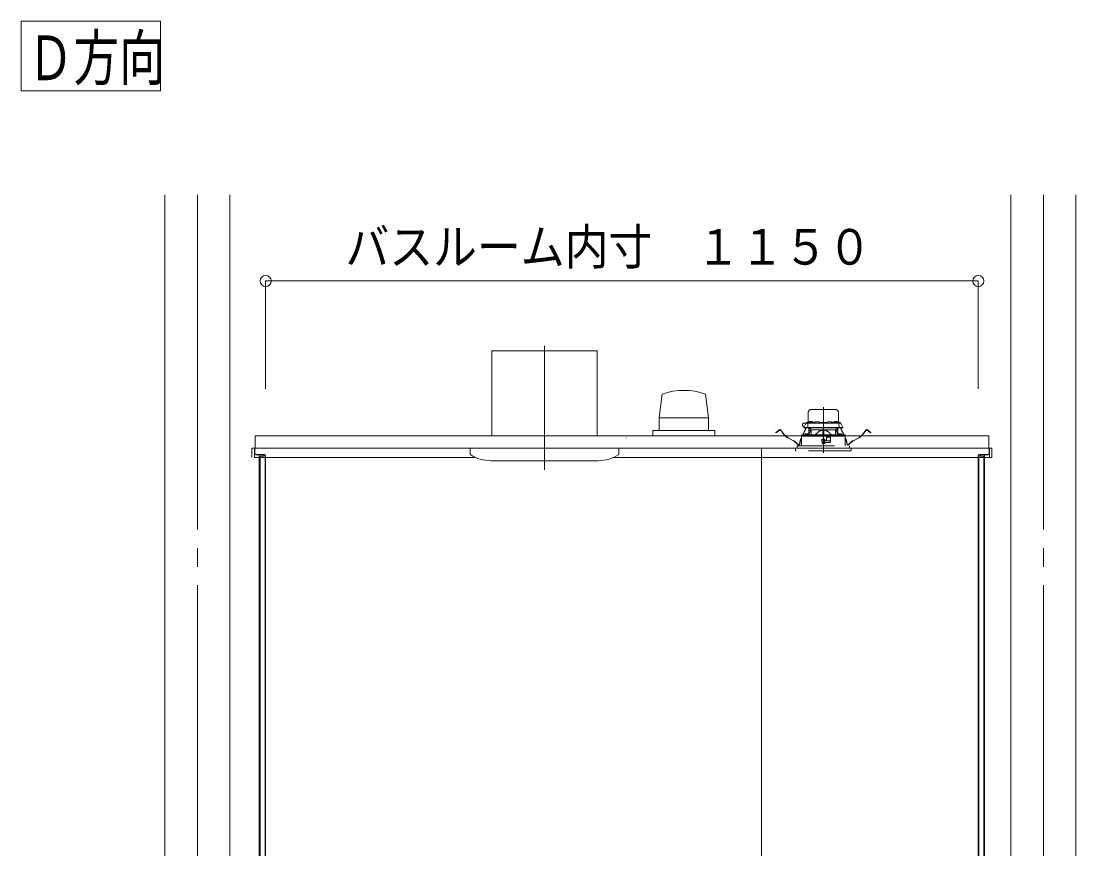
# Model space of a CAD drawing. Units: millimetres on the paper. Extents: x -305 to 305, y -152 to 152.
# Drawn here: x -139.7 to -83, y -46.2 to -1.7 of the extents above; entities that cross this region are included whole.
import ezdxf
from ezdxf.enums import TextEntityAlignment as Align

# ---------------------------------------------------------------- set-up
doc = ezdxf.new("R2010")
doc.units = ezdxf.units.MM
doc.linetypes.add('DASHED2', pattern=[3, 2, -1])
doc.linetypes.add('LONG_CHAIN', pattern=[21, 18, -1, 1, -1])
doc.layers.add('0-0_0', color=7, linetype='Continuous', lineweight=9)
doc.layers.add('0-1_VIEW0001', color=7, linetype='Continuous', lineweight=9)
doc.styles.add('ＭＳ ゴシック', font='')
doc.styles.get('ＭＳ ゴシック').set_extended_font_data('MS Gothic')

# ---------------------------------------------------------------- blocks, each defined once
blk = doc.blocks.new('_ORIGIN')
at = {"layer": '0-0_0'}
blk.add_line((0, 0), (-1, 0), dxfattribs=at)
blk.add_circle((0, 0), 0.5, dxfattribs=at)

msp = doc.modelspace()

# ---------------------------------------------------------------- linework, layer by layer
at = {"layer": '0-0_0'}
for p, q in [((-126.591, -21.48), (-126.591, -15.687)), ((-125.991, -15.687), (-88.858, -15.687)), ((-88.258, -21.48), (-88.258, -15.687))]:
    msp.add_line(p, q, dxfattribs=at)
at = {"layer": '0-1_VIEW0001'}
for p, q in [((-139.743, -5.461), (-139.743, -1.711)), ((-139.743, -1.711), (-132.243, -1.711)), ((-132.243, -5.461), (-132.243, -1.711)), ((-139.743, -5.461), (-132.243, -5.461)), ((-132.008, -11.053), (-132.008, -96.553)), ((-128.508, -11.053), (-128.508, -96.553)), ((-86.508, -11.053), (-86.508, -96.553)), ((-83.008, -11.053), (-83.008, -96.553)), ((-114.425, -19.453), (-114.425, -24.02)), ((-114.425, -19.453), (-108.758, -19.453)), ((-108.758, -19.453), (-108.758, -24.02)), ((-105.259, -21.771), (-105.417, -23.054)), ((-102.925, -21.77), (-102.767, -23.054)), ((-102.766, -23.054), (-105.416, -23.054)), ((-105.416, -23.054), (-105.416, -23.72)), ((-102.766, -23.054), (-102.766, -23.72)), ((-105.758, -23.72), (-105.758, -24.02)), ((-102.425, -23.72), (-105.758, -23.72)), ((-102.425, -23.72), (-102.425, -24.02)), ((-127.158, -24.02), (-87.691, -24.02)), ((-127.158, -24.687), (-127.158, -24.02)), ((-87.691, -24.687), (-87.691, -24.02)), ((-127.325, -24.687), (-127.325, -25.187)), ((-127.325, -24.687), (-87.525, -24.687)), ((-127.191, -24.687), (-127.191, -24.977)), ((-87.681, -24.687), (-127.191, -24.687)), ((-127.191, -24.687), (-127.191, -25.187)), ((-127.168, -24.687), (-127.168, -24.977)), ((-115.591, -24.984), (-115.591, -24.687)), ((-107.591, -24.984), (-107.591, -24.687)), ((-99.925, -24.687), (-99.925, -76.953)), ((-98.391, -24.687), (-98.591, -24.687)), ((-98.391, -24.687), (-98.591, -24.687)), ((-98.391, -24.687), (-98.591, -24.687)), ((-87.681, -24.687), (-87.658, -24.687)), ((-87.681, -24.687), (-87.681, -24.977)), ((-87.658, -24.687), (-87.658, -24.977)), ((-87.658, -24.687), (-87.658, -25.187)), ((-87.525, -24.687), (-87.525, -25.187)), ((-127.191, -25.187), (-115.285, -25.187)), ((-126.658, -25.02), (-127.125, -25.02)), ((-126.658, -25.02), (-127.125, -25.02)), ((-126.607, -25.044), (-127.125, -25.044)), ((-126.607, -25.044), (-127.125, -25.044)), ((-126.931, -25.044), (-126.931, -89.287)), ((-126.691, -25.103), (-126.891, -25.103)), ((-126.891, -25.103), (-126.891, -89.52)), ((-126.691, -25.103), (-126.891, -25.103)), ((-126.691, -25.044), (-126.691, -25.103)), ((-126.691, -25.044), (-126.691, -25.103)), ((-126.615, -25.087), (-126.615, -90.553)), ((-126.591, -25.087), (-126.591, -90.553)), ((-108.71, -25.353), (-114.486, -25.353)), ((-107.898, -25.187), (-87.525, -25.187)), ((-88.258, -25.087), (-88.258, -90.62)), ((-88.242, -25.044), (-87.725, -25.044)), ((-88.235, -25.087), (-88.235, -90.553)), ((-88.191, -25.02), (-87.725, -25.02)), ((-88.158, -25.044), (-88.158, -25.103)), ((-88.158, -25.103), (-87.958, -25.103)), ((-87.958, -25.103), (-87.958, -89.52)), ((-87.918, -25.044), (-87.918, -89.353))]:
    msp.add_line(p, q, dxfattribs=at)
at = {"layer": '0-1_VIEW0001', "linetype": 'LONG_CHAIN'}
for p, q in [((-130.258, -11.053), (-130.258, -106.887)), ((-84.758, -11.053), (-84.758, -106.887)), ((-111.591, -19.184), (-111.591, -25.848)), ((-96.591, -22.475), (-96.591, -24.936))]:
    msp.add_line(p, q, dxfattribs=at)
at = {"layer": '0-1_VIEW0001', "linetype": 'DASHED2'}
for p, q in [((-97.238, -22.6), (-95.945, -22.6)), ((-97.414, -23.307), (-97.404, -22.764)), ((-97.413, -23.26), (-97.413, -23.26)), ((-97.31, -23.246), (-97.311, -23.246)), ((-97.205, -23.246), (-97.206, -23.246)), ((-96.994, -23.257), (-96.855, -23.257)), ((-96.327, -23.257), (-96.189, -23.257)), ((-95.977, -23.246), (-95.978, -23.246)), ((-95.871, -23.246), (-95.873, -23.246)), ((-95.778, -22.764), (-95.769, -23.307)), ((-95.77, -23.26), (-95.769, -23.26)), ((-99.149, -23.844), (-99.069, -23.783)), ((-99.062, -23.792), (-99.142, -23.853)), ((-99.069, -23.783), (-98.934, -23.68)), ((-98.927, -23.689), (-99.062, -23.792)), ((-98.711, -23.943), (-98.904, -23.692)), ((-98.895, -23.685), (-98.702, -23.936)), ((-97.701, -23.97), (-97.566, -23.681)), ((-97.555, -23.686), (-97.688, -23.97)), ((-97.601, -23.59), (-97.619, -23.59)), ((-97.524, -23.33), (-97.613, -23.33)), ((-97.415, -23.59), (-97.601, -23.59)), ((-97.555, -23.686), (-97.566, -23.681)), ((-97.527, -23.626), (-97.555, -23.686)), ((-97.537, -23.359), (-97.525, -23.333)), ((-97.523, -23.59), (-97.537, -23.621)), ((-97.51, -23.59), (-97.527, -23.626)), ((-97.525, -23.333), (-97.522, -23.326)), ((-97.507, -23.34), (-97.397, -23.34)), ((-97.492, -23.307), (-97.23, -23.307)), ((-97.43, -23.373), (-97.434, -23.573)), ((-97.295, -23.573), (-97.434, -23.573)), ((-97.43, -23.307), (-97.43, -23.277)), ((-97.285, -23.59), (-97.415, -23.59)), ((-97.397, -23.34), (-97.275, -23.34)), ((-97.27, -23.727), (-97.386, -23.967)), ((-97.375, -23.943), (-97.375, -23.59)), ((-97.358, -23.59), (-97.358, -23.727)), ((-97.263, -23.727), (-97.358, -23.727)), ((-97.347, -23.279), (-97.35, -23.307)), ((-97.272, -23.663), (-97.345, -23.59)), ((-95.887, -23.573), (-97.295, -23.573)), ((-95.898, -23.59), (-97.285, -23.59)), ((-97.275, -23.34), (-95.908, -23.34)), ((-97.241, -23.966), (-97.241, -23.693)), ((-97.23, -23.312), (-97.233, -23.34)), ((-97.193, -23.28), (-97.195, -23.28)), ((-97.088, -23.28), (-97.089, -23.28)), ((-97.053, -23.307), (-97.027, -23.307)), ((-97.05, -23.34), (-97.052, -23.312)), ((-97.027, -23.29), (-97.028, -23.34)), ((-96.821, -23.34), (-96.822, -23.29)), ((-96.822, -23.307), (-96.361, -23.307)), ((-96.616, -23.693), (-96.616, -23.96)), ((-96.566, -23.693), (-96.566, -23.96)), ((-96.36, -23.29), (-96.361, -23.34)), ((-96.155, -23.34), (-96.155, -23.29)), ((-96.155, -23.307), (-96.13, -23.307)), ((-96.13, -23.312), (-96.133, -23.34)), ((-96.093, -23.28), (-96.095, -23.28)), ((-95.988, -23.28), (-95.989, -23.28)), ((-95.953, -23.307), (-95.691, -23.307)), ((-95.95, -23.34), (-95.952, -23.312)), ((-95.941, -23.966), (-95.941, -23.693)), ((-95.825, -23.727), (-95.92, -23.727)), ((-95.796, -23.967), (-95.913, -23.727)), ((-95.838, -23.59), (-95.911, -23.663)), ((-95.908, -23.34), (-95.786, -23.34)), ((-95.767, -23.59), (-95.898, -23.59)), ((-95.749, -23.573), (-95.887, -23.573)), ((-95.833, -23.307), (-95.835, -23.279)), ((-95.825, -23.727), (-95.825, -23.59)), ((-95.808, -23.59), (-95.808, -23.943)), ((-95.786, -23.34), (-95.675, -23.34)), ((-95.582, -23.59), (-95.767, -23.59)), ((-95.753, -23.277), (-95.752, -23.307)), ((-95.752, -23.373), (-95.749, -23.573)), ((-95.749, -23.573), (-95.582, -23.573)), ((-95.656, -23.626), (-95.673, -23.59)), ((-95.661, -23.326), (-95.657, -23.333)), ((-95.645, -23.621), (-95.66, -23.59)), ((-95.657, -23.333), (-95.645, -23.359)), ((-95.645, -23.359), (-95.545, -23.573)), ((-95.645, -23.621), (-95.617, -23.681)), ((-95.617, -23.681), (-95.627, -23.686)), ((-95.494, -23.97), (-95.627, -23.686)), ((-95.617, -23.681), (-95.481, -23.97)), ((-95.545, -23.573), (-95.582, -23.573)), ((-95.564, -23.59), (-95.582, -23.59)), ((-94.48, -23.936), (-94.288, -23.685)), ((-94.278, -23.692), (-94.471, -23.943)), ((-94.12, -23.792), (-94.255, -23.689)), ((-94.248, -23.68), (-94.113, -23.783)), ((-94.041, -23.853), (-94.12, -23.792)), ((-94.113, -23.783), (-94.034, -23.844)), ((-99.142, -23.853), (-99.149, -23.844)), ((-98.203, -24.286), (-98.496, -24.127)), ((-98.491, -24.117), (-98.198, -24.276)), ((-97.872, -24.461), (-97.857, -24.375)), ((-97.846, -24.377), (-97.86, -24.463)), ((-97.789, -24.156), (-97.764, -24.103)), ((-97.764, -24.13), (-97.778, -24.161)), ((-97.764, -24.027), (-97.765, -24.553)), ((-97.741, -23.97), (-97.757, -23.987)), ((-97.757, -23.987), (-97.757, -24.027)), ((-97.741, -23.97), (-96.591, -23.96)), ((-97.581, -23.94), (-97.584, -23.968)), ((-97.584, -23.968), (-97.401, -23.968)), ((-97.544, -23.908), (-97.546, -23.908)), ((-97.439, -23.908), (-97.44, -23.908)), ((-97.401, -23.968), (-97.403, -23.94)), ((-96.666, -24.2), (-96.664, -24.42)), ((-96.659, -24.29), (-96.666, -24.29)), ((-96.521, -24.193), (-96.66, -24.193)), ((-96.658, -24.345), (-96.66, -24.194)), ((-96.591, -24.343), (-96.658, -24.345)), ((-96.658, -24.41), (-96.658, -24.345)), ((-96.591, -23.96), (-95.442, -23.97)), ((-96.591, -24.193), (-96.591, -24.343)), ((-96.524, -24.345), (-96.591, -24.343)), ((-96.525, -24.41), (-96.524, -24.345)), ((-96.524, -24.345), (-96.523, -24.193)), ((-96.219, -24.29), (-96.523, -24.29)), ((-96.515, -24.239), (-96.515, -24.2)), ((-96.515, -24.42), (-96.515, -24.387)), ((-96.484, -24.274), (-96.512, -24.246)), ((-96.505, -24.377), (-96.221, -24.377)), ((-96.425, -24.277), (-96.477, -24.277)), ((-96.448, -24.027), (-96.181, -24.027)), ((-96.216, -24.093), (-96.415, -24.093)), ((-96.221, -24.377), (-96.215, -24.061)), ((-96.215, -24.06), (-96.201, -24.047)), ((-96.215, -24.37), (-96.215, -24.06)), ((-95.779, -23.94), (-95.782, -23.968)), ((-95.782, -23.968), (-95.598, -23.968)), ((-95.742, -23.908), (-95.743, -23.908)), ((-95.637, -23.908), (-95.638, -23.908)), ((-95.598, -23.968), (-95.601, -23.94)), ((-95.426, -23.987), (-95.442, -23.97)), ((-95.426, -24.027), (-95.426, -23.987)), ((-95.418, -24.553), (-95.419, -24.027)), ((-95.419, -24.103), (-95.394, -24.156)), ((-95.404, -24.161), (-95.419, -24.13)), ((-95.322, -24.463), (-95.337, -24.377)), ((-95.325, -24.375), (-95.311, -24.461)), ((-94.985, -24.276), (-94.692, -24.117)), ((-94.686, -24.127), (-94.979, -24.286)), ((-94.034, -23.844), (-94.041, -23.853)), ((-95.091, -24.687), (-98.091, -24.687)), ((-98.091, -24.687), (-98.082, -24.79)), ((-98.001, -24.553), (-95.181, -24.553)), ((-98.001, -24.553), (-98.001, -24.687)), ((-96.591, -24.41), (-96.658, -24.41)), ((-96.658, -24.427), (-96.521, -24.427)), ((-96.525, -24.41), (-96.591, -24.41)), ((-95.181, -24.687), (-95.181, -24.553)), ((-95.1, -24.79), (-95.091, -24.687))]:
    msp.add_line(p, q, dxfattribs=at)
for points in [[(-97.246, -23.242), (-97.246, -23.246), (-97.27, -23.246), (-97.27, -23.242)], [(-95.913, -23.242), (-95.913, -23.246), (-95.936, -23.246), (-95.936, -23.242)], [(-97.434, -23.573), (-97.601, -23.573), (-97.637, -23.573), (-97.537, -23.359)], [(-97.566, -23.681), (-97.537, -23.621), (-97.527, -23.626)], [(-97.272, -23.663), (-97.241, -23.693), (-96.616, -23.693)], [(-97.263, -23.727), (-97.261, -23.723), (-97.259, -23.719), (-97.257, -23.715), (-97.255, -23.71), (-97.253, -23.706), (-97.251, -23.702), (-97.249, -23.698), (-97.247, -23.694), (-97.245, -23.69)], [(-97.13, -23.275), (-97.13, -23.28), (-97.153, -23.28), (-97.153, -23.275)], [(-96.616, -23.704), (-96.642, -23.707), (-96.668, -23.711), (-96.693, -23.718), (-96.718, -23.726), (-96.742, -23.736), (-96.766, -23.747), (-96.789, -23.76), (-96.812, -23.773), (-96.833, -23.788), (-96.855, -23.803), (-96.875, -23.819), (-96.896, -23.835), (-96.915, -23.853), (-96.935, -23.87), (-96.954, -23.888), (-96.972, -23.907), (-96.99, -23.926), (-97.008, -23.945), (-97.026, -23.964)], [(-96.566, -23.693), (-96.591, -23.693), (-96.616, -23.693)], [(-96.566, -23.693), (-95.941, -23.693), (-95.911, -23.663)], [(-96.157, -23.964), (-96.177, -23.943), (-96.197, -23.921), (-96.217, -23.9), (-96.238, -23.88), (-96.259, -23.86), (-96.281, -23.84), (-96.304, -23.822), (-96.327, -23.804), (-96.35, -23.787), (-96.375, -23.771), (-96.4, -23.756), (-96.426, -23.742), (-96.453, -23.731), (-96.48, -23.721), (-96.508, -23.713), (-96.537, -23.708), (-96.566, -23.704)], [(-96.03, -23.275), (-96.03, -23.28), (-96.053, -23.28), (-96.053, -23.275)], [(-95.938, -23.69), (-95.936, -23.694), (-95.934, -23.698), (-95.932, -23.702), (-95.93, -23.706), (-95.928, -23.71), (-95.926, -23.715), (-95.924, -23.719), (-95.922, -23.723), (-95.92, -23.727)], [(-95.627, -23.686), (-95.656, -23.626), (-95.645, -23.621)], [(-96.423, -24.052), (-96.448, -24.027), (-97.763, -24.027)], [(-97.756, -23.987), (-97.746, -23.987), (-97.735, -23.986), (-97.723, -23.986), (-97.71, -23.986), (-97.695, -23.986), (-97.679, -23.986), (-97.662, -23.986), (-97.644, -23.986), (-97.625, -23.985), (-97.604, -23.985), (-97.583, -23.985), (-97.56, -23.985), (-97.537, -23.985), (-97.513, -23.985), (-97.487, -23.984), (-97.461, -23.984), (-97.433, -23.984), (-97.405, -23.984), (-97.376, -23.983), (-97.347, -23.983), (-97.316, -23.983), (-97.284, -23.983), (-97.252, -23.982), (-97.22, -23.982), (-97.186, -23.982), (-97.152, -23.981), (-97.117, -23.981), (-97.082, -23.981), (-97.046, -23.981), (-97.01, -23.98), (-96.973, -23.98), (-96.936, -23.98), (-96.899, -23.979), (-96.861, -23.979), (-96.823, -23.979), (-96.785, -23.978), (-96.746, -23.978), (-96.708, -23.978), (-96.669, -23.977)], [(-97.481, -23.904), (-97.481, -23.908), (-97.504, -23.908), (-97.504, -23.904)], [(-96.669, -23.977), (-96.63, -23.977), (-96.591, -23.977), (-96.554, -23.977), (-96.517, -23.977), (-96.48, -23.978), (-96.443, -23.978), (-96.406, -23.978), (-96.37, -23.978), (-96.334, -23.979), (-96.297, -23.979), (-96.262, -23.979), (-96.226, -23.98), (-96.191, -23.98), (-96.156, -23.98), (-96.122, -23.981), (-96.088, -23.981), (-96.055, -23.981), (-96.022, -23.981), (-95.989, -23.982), (-95.957, -23.982), (-95.926, -23.982), (-95.896, -23.983), (-95.866, -23.983), (-95.837, -23.983), (-95.808, -23.983), (-95.78, -23.984), (-95.753, -23.984), (-95.727, -23.984), (-95.702, -23.984), (-95.677, -23.984), (-95.654, -23.985), (-95.631, -23.985), (-95.609, -23.985), (-95.588, -23.985), (-95.569, -23.985), (-95.55, -23.986), (-95.532, -23.986), (-95.515, -23.986), (-95.499, -23.986)], [(-96.423, -24.052), (-96.415, -24.06), (-96.415, -24.267)], [(-95.419, -24.027), (-96.181, -24.027), (-96.201, -24.047)], [(-95.678, -23.904), (-95.678, -23.908), (-95.702, -23.908), (-95.702, -23.904)], [(-95.499, -23.986), (-95.484, -23.986), (-95.47, -23.986), (-95.458, -23.986), (-95.446, -23.986), (-95.436, -23.987), (-95.426, -23.987)], [(-95.133, -24.82), (-95.397, -24.82), (-98.049, -24.82)]]:
    msp.add_lwpolyline(points, dxfattribs=at)
at = {"layer": '0-1_VIEW0001'}
for centre, radius, start, end in [((-104.091, -25.073), 3.503, 70.5576, 109.4717), ((-107.228, -24.139), 0.0335, 0.9861, 16.5293), ((-127.125, -24.977), 0.0667, 180, 270), ((-127.125, -24.977), 0.0667, 180, 270), ((-127.125, -24.977), 0.0433, 180, 270), ((-127.125, -24.977), 0.0433, 180, 270), ((-126.658, -25.087), 0.0667, 360, 90), ((-126.658, -25.087), 0.0667, 360, 90), ((-126.658, -25.087), 0.0433, 360, 90), ((-126.658, -25.087), 0.0433, 360, 90), ((-115.525, -24.984), 0.0667, 180.0001, 237.4967), ((-114.486, -23.353), 2, 237.4967, 270), ((-112.701, -25.347), 0.0067, 180, 270), ((-108.697, -23.353), 2, 270, 303.5573), ((-108.558, -25.279), 0.01, 270, 303.5549), ((-107.658, -24.984), 0.0667, 302.5033, 359.9998), ((-88.191, -25.087), 0.0667, 90, 180), ((-88.191, -25.087), 0.0433, 90, 180), ((-87.725, -24.977), 0.0667, 270, 0), ((-87.725, -24.977), 0.0433, 270, 0)]:
    msp.add_arc(centre, radius, start, end, dxfattribs=at)
at = {"layer": '0-1_VIEW0001', "linetype": 'DASHED2'}
for centre, radius, start, end in [((-97.238, -22.767), 0.167, 90, 179), ((-95.945, -22.767), 0.167, 1, 90), ((-97.413, -23.277), 0.0167, 90, 179), ((-97.314, -23.281), 0.0333, 106.257, 175), ((-97.258, -23.473), 0.233, 103.213, 106.257), ((-97.258, -23.473), 0.233, 96.6191, 102.9038), ((-97.267, -23.432), 0.191, 92.1725, 95.2877), ((-97.278, -23.284), 0.0425, 78.7519, 85.3302), ((-97.238, -23.284), 0.0425, 94.6698, 101.2481), ((-97.249, -23.432), 0.191, 84.7123, 87.8275), ((-97.258, -23.473), 0.233, 77.0962, 83.3809), ((-97.258, -23.473), 0.233, 73.743, 76.787), ((-97.202, -23.281), 0.0333, 10.4216, 73.743), ((-96.994, -23.29), 0.0333, 90, 179), ((-96.855, -23.29), 0.0333, 1, 90), ((-96.327, -23.29), 0.0333, 90, 179), ((-96.189, -23.29), 0.0333, 1, 90), ((-95.981, -23.281), 0.0333, 106.257, 169.5784), ((-95.925, -23.473), 0.233, 103.213, 106.257), ((-95.925, -23.473), 0.233, 96.6191, 102.9038), ((-95.934, -23.432), 0.191, 92.1725, 95.2877), ((-95.945, -23.284), 0.0425, 78.7519, 85.3302), ((-95.905, -23.284), 0.0425, 94.6698, 101.2481), ((-95.915, -23.432), 0.191, 84.7123, 87.8275), ((-95.925, -23.473), 0.233, 77.0962, 83.3809), ((-95.925, -23.473), 0.233, 73.743, 76.787), ((-95.869, -23.281), 0.0333, 5, 73.743), ((-95.769, -23.277), 0.0167, 1, 90), ((-98.917, -23.702), 0.0283, 37.5, 127.5), ((-98.917, -23.702), 0.0167, 37.5, 127.5), ((-97.613, -23.433), 0.103, 90, 266.0403), ((-97.619, -23.573), 0.0167, 180, 270), ((-97.507, -23.373), 0.0333, 90, 155), ((-97.492, -23.34), 0.0333, 90, 155), ((-97.415, -23.573), 0.0167, 180, 270), ((-97.397, -23.373), 0.0333, 90, 179), ((-97.197, -23.315), 0.0333, 106.257, 175), ((-97.141, -23.507), 0.233, 103.213, 106.257), ((-97.141, -23.507), 0.233, 96.6191, 102.9038), ((-97.15, -23.466), 0.191, 92.1725, 95.2877), ((-97.161, -23.317), 0.0425, 78.7519, 85.3302), ((-97.121, -23.317), 0.0425, 94.6698, 101.2481), ((-97.132, -23.466), 0.191, 84.7123, 87.8275), ((-97.141, -23.507), 0.233, 77.0962, 83.3809), ((-97.141, -23.507), 0.233, 73.743, 76.787), ((-97.085, -23.315), 0.0333, 5, 73.743), ((-96.097, -23.315), 0.0333, 106.257, 175), ((-96.041, -23.507), 0.233, 103.213, 106.257), ((-96.041, -23.507), 0.233, 96.6191, 102.9038), ((-96.05, -23.466), 0.191, 92.1725, 95.2877), ((-96.061, -23.317), 0.0425, 78.7519, 85.3302), ((-96.021, -23.317), 0.0425, 94.6698, 101.2481), ((-96.032, -23.466), 0.191, 84.7123, 87.8275), ((-96.041, -23.507), 0.233, 77.0962, 83.3809), ((-96.041, -23.507), 0.233, 73.743, 76.787), ((-95.985, -23.315), 0.0333, 5, 73.743), ((-95.786, -23.373), 0.0333, 1, 90), ((-95.767, -23.573), 0.0167, 270, 0), ((-95.691, -23.34), 0.0333, 25, 90), ((-95.675, -23.373), 0.0333, 25, 90), ((-95.564, -23.573), 0.0167, 270, 0), ((-94.265, -23.702), 0.0283, 52.5, 142.5), ((-94.265, -23.702), 0.0167, 52.5, 142.5), ((-98.172, -23.529), 0.68, 217.5, 241.5071), ((-98.172, -23.529), 0.668, 217.5, 241.5071), ((-98.585, -24.989), 0.8, 38.6927, 61.5071), ((-98.585, -24.989), 0.812, 38.6927, 61.5071), ((-97.024, -24.516), 0.845, 154.8169, 170.4453), ((-97.024, -24.516), 0.833, 154.8169, 170.4453), ((-97.548, -23.943), 0.0333, 106.257, 175), ((-97.492, -24.135), 0.233, 103.213, 106.257), ((-97.492, -24.135), 0.233, 96.6191, 102.9038), ((-97.502, -24.094), 0.191, 92.1725, 95.2877), ((-97.512, -23.945), 0.0425, 78.7519, 85.3302), ((-97.472, -23.945), 0.0425, 94.6698, 101.2481), ((-97.483, -24.094), 0.191, 84.7123, 87.8275), ((-97.492, -24.135), 0.233, 77.0962, 83.3809), ((-97.492, -24.135), 0.233, 73.743, 76.787), ((-97.436, -23.943), 0.0333, 5, 73.743), ((-96.505, -24.239), 0.01, 180, 225), ((-96.505, -24.387), 0.01, 90, 180), ((-96.477, -24.267), 0.01, 225, 270), ((-96.425, -24.267), 0.01, 270, 0), ((-95.746, -23.943), 0.0333, 106.257, 175), ((-95.69, -24.135), 0.233, 103.213, 106.257), ((-95.69, -24.135), 0.233, 96.6191, 102.9038), ((-95.699, -24.094), 0.191, 92.1725, 95.2877), ((-95.71, -23.945), 0.0425, 78.7519, 85.3302), ((-95.67, -23.945), 0.0425, 94.6698, 101.2481), ((-95.681, -24.094), 0.191, 84.7123, 87.8275), ((-95.69, -24.135), 0.233, 77.0962, 83.3809), ((-95.69, -24.135), 0.233, 73.743, 76.787), ((-95.634, -23.943), 0.0333, 5, 73.743), ((-96.158, -24.516), 0.833, 9.5547, 25.1831), ((-96.158, -24.516), 0.845, 9.5547, 25.1831), ((-94.598, -24.989), 0.812, 118.4929, 141.3073), ((-94.598, -24.989), 0.8, 118.4929, 141.3073), ((-95.011, -23.529), 0.668, 298.4929, 322.5), ((-95.011, -23.529), 0.68, 298.4929, 322.5), ((-98.049, -24.787), 0.0333, 185, 270), ((-97.916, -24.453), 0.0567, 218.6927, 350.4453), ((-97.916, -24.453), 0.045, 218.6927, 350.4453), ((-95.266, -24.453), 0.0567, 189.5547, 321.3073), ((-95.266, -24.453), 0.045, 189.5547, 321.3073), ((-95.133, -24.787), 0.0333, 270, 355)]:
    msp.add_arc(centre, radius, start, end, dxfattribs=at)

# ---------------------------------------------------------------- block references
at = {"layer": '0-0_0', "xscale": 0.6, "yscale": 0.6, "rotation": 180}
msp.add_blockref('_ORIGIN', (-126.591, -15.687), dxfattribs=at)
at = {"layer": '0-0_0', "xscale": 0.6, "yscale": 0.6}
msp.add_blockref('_ORIGIN', (-88.258, -15.687), dxfattribs=at)

# ---------------------------------------------------------------- texts
at = {"layer": '0-0_0', "style": 'ＭＳ ゴシック', "width": 0.9}
msp.add_text('バスルーム内寸\u3000１１５０', height=1.921, dxfattribs=at).set_placement((-122.299, -15.387), align=Align.BOTTOM_LEFT)
at = {"layer": '0-1_VIEW0001', "style": 'ＭＳ ゴシック', "width": 0.75}
msp.add_text('Ｄ方向', height=2.405, dxfattribs=at).set_placement((-139.387, -5.61), align=Align.BOTTOM_LEFT)

doc.saveas('drawing.dxf')
